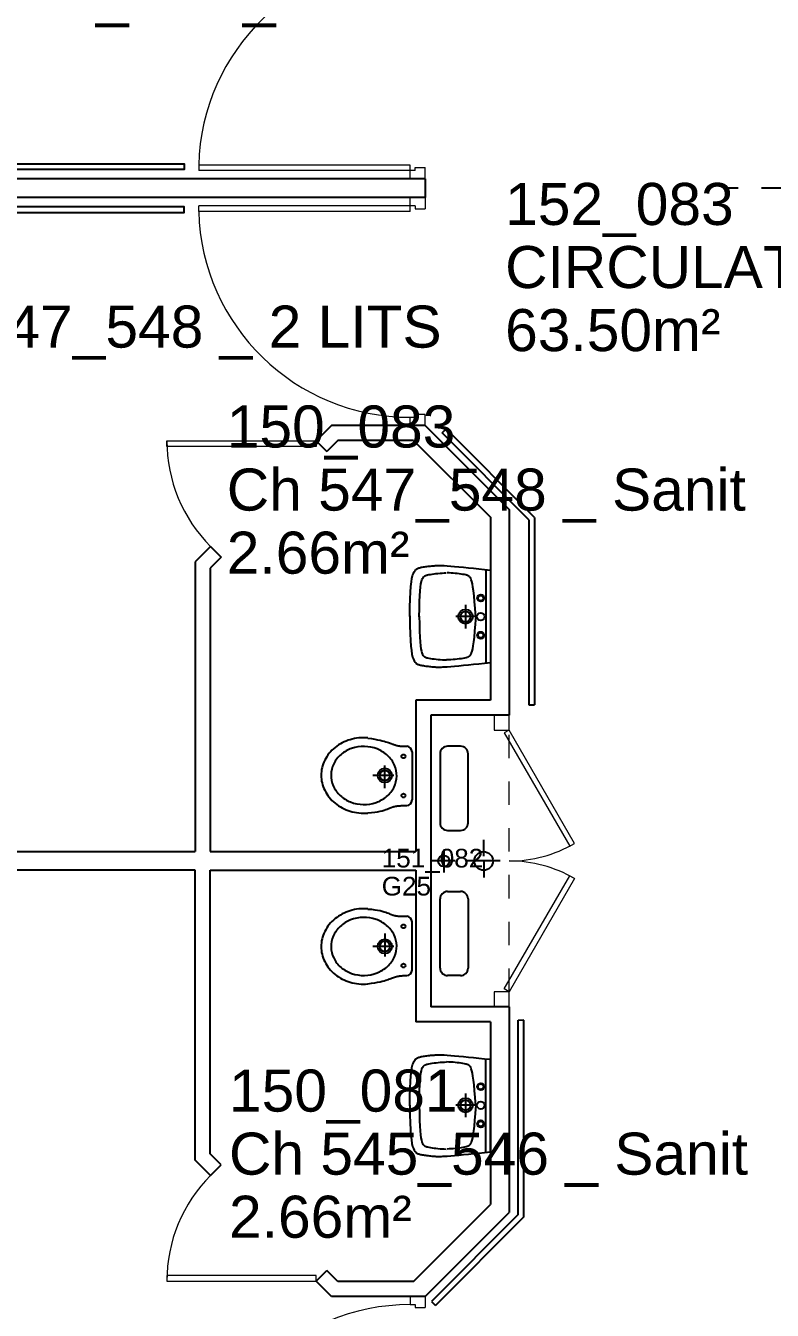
# Model space of a CAD drawing. Header units: metres. Extents: x -5 to 211, y -2 to 116.
# Drawn here: x 148.19 to 152.18, y 79.34 to 86.22 of the extents above; entities that cross this region are included whole.
import ezdxf

# ---------------------------------------------------------------- set-up
doc = ezdxf.new("R2010")
doc.units = ezdxf.units.M
doc.header["$MEASUREMENT"] = 0
doc.linetypes.add('CACHÉ', pattern=[0.25, 0.125, -0.125])
doc.layers.get('0').update_dxf_attribs({"linetype": 'CONTINUOUS'})
for name, color, linetype in [('001 axes', 1, 'CONTINUOUS'), ('006 sanitaire', 5, 'CONTINUOUS'), ('009 main courante', 171, 'CONTINUOUS'), ('A_Etiqu_Gaine', 8, 'CONTINUOUS'), ('A_Etiqu_Gaine_code', 8, 'CONTINUOUS'), ('A_Etiqu_Local', 8, 'CONTINUOUS'), ('A_MURS_CLOI', 7, 'CONTINUOUS')]:
    doc.layers.add(name, color=color, linetype=linetype)
doc.layers.add('A_PORT', color=8, linetype='CONTINUOUS', lineweight=0)
doc.styles.add('Attribut', font='arial.ttf')

# ---------------------------------------------------------------- blocks, each defined once
blk = doc.blocks.new('A_Etiqu_Local')
at = {"style": 'Attribut', "flags": 1}
for tag, p in [('CODE_HOPITAL', (-0.4463, 1.9645)), ('CODE_SITE', (-0.4463, 1.7395)), ('CODE_BATIMENT', (-0.4463, 1.5145)), ('CODE_SECTEUR', (-0.4463, 1.2895)), ('CODE_ETAGE', (-0.4463, 1.0645)), ('NOM_NORMALISE', (-0.4463, -0.843)), ('SECTEUR_ACTIVITE', (-0.4463, -1.068)), ('SOUS_SECTEUR_ACTIVITE', (-0.4463, -1.293)), ('VOLUME', (-0.4463, -1.518)), ('SERVICE', (-0.4463, -1.743)), ('CODE_UG', (-0.4463, -1.968)), ('CODE_UA', (-0.4463, -2.193)), ('CODE_POLE', (-0.4463, -2.418)), ('OCCUPANT_EXTERNE', (-0.4463, -2.643)), ('DISPONIBILITE', (-0.4463, -2.868)), ('ACCES_HANDICAPES', (-0.4463, -3.093)), ('NATURE_SOL', (-0.4463, -3.318)), ('RISQUE_LABORATOIRE', (-0.4463, -3.543)), ('AMIANTE', (-0.4463, -3.768))]:
    blk.add_attdef(tag, p, '', height=0.15, dxfattribs=at)
at = {"layer": 'A_Etiqu_Local', "style": 'Attribut'}
for tag, p in [('CODE_PIECE', (-0.4437, 0.5281)), ('NOM_USAGE', (-0.4437, 0.1906)), ('SURFACE', (-0.4437, -0.1469))]:
    blk.add_attdef(tag, p, '', height=0.225, dxfattribs=at)
blk = doc.blocks.new('A_Etiqu_Gaine')
at = {"style": 'Attribut', "flags": 1}
for tag, p in [('CODE_HOPITAL', (-0.4323, 0.8651)), ('CODE_SITE', (-0.4323, 0.7151)), ('CODE_BATIMENT', (-0.4323, 0.5651)), ('CODE_SECTEUR', (-0.4323, 0.4151)), ('CODE_ETAGE', (-0.4323, 0.2651)), ('NOM_NORMALISE', (-0.4323, -0.3349)), ('SECTEUR_ACTIVITE', (-0.4323, -0.4849)), ('SOUS_SECTEUR_ACTIVITE', (-0.4323, -0.6349)), ('SURFACE', (-0.4323, -0.7849)), ('CODE_UG', (-0.4323, -0.9349)), ('CODE_POLE', (-0.4323, -1.0849)), ('AMIANTE', (-0.4323, -1.2349))]:
    blk.add_attdef(tag, p, '', height=0.1, dxfattribs=at)
at = {"layer": 'A_Etiqu_Gaine', "style": 'Attribut'}
blk.add_attdef('NOM_USAGE', (-0.4323, -0.1849), '', height=0.1, dxfattribs=at)
at = {"layer": 'A_Etiqu_Gaine_code', "style": 'Attribut'}
blk.add_attdef('CODE_PIECE', (-0.4323, -0.0349), '', height=0.1, dxfattribs=at)

msp = doc.modelspace()

# ---------------------------------------------------------------- linework, layer by layer
at = {"layer": '001 axes', "color": 8, "linetype": 'CACHÉ'}
msp.add_line((153.2502, 85.3461), (151.9502, 85.3461), dxfattribs=at)
at = {"layer": '006 sanitaire', "color": 8, "linetype": 'Continuous'}
for p, q in [((150.2848, 83.3116), (150.2882, 83.3131)), ((150.2882, 83.3131), (150.2919, 83.3144)), ((150.2919, 83.3144), (150.2959, 83.3156)), ((150.2959, 83.3156), (150.3003, 83.3167)), ((150.3003, 83.3167), (150.3052, 83.3178)), ((150.3052, 83.3178), (150.3105, 83.3188)), ((150.3105, 83.3188), (150.3162, 83.3198)), ((150.3162, 83.3198), (150.3223, 83.3208)), ((150.3223, 83.3208), (150.3285, 83.3217)), ((150.3285, 83.3217), (150.335, 83.3226)), ((150.335, 83.3226), (150.3416, 83.3234)), ((150.3416, 83.3234), (150.3481, 83.3242)), ((150.3481, 83.3242), (150.3546, 83.3248)), ((150.3546, 83.3248), (150.361, 83.3255)), ((150.361, 83.3255), (150.3672, 83.326)), ((150.3672, 83.326), (150.3731, 83.3265)), ((150.3731, 83.3265), (150.3788, 83.3269)), ((150.3788, 83.3269), (150.3844, 83.3272)), ((150.3844, 83.3272), (150.39, 83.3274)), ((150.39, 83.3274), (150.3957, 83.3275)), ((150.3957, 83.3275), (150.4015, 83.3275)), ((150.4015, 83.3275), (150.4076, 83.3274)), ((150.4076, 83.3274), (150.4139, 83.3273)), ((150.4139, 83.3273), (150.4207, 83.327)), ((150.4207, 83.327), (150.428, 83.3266)), ((150.428, 83.3266), (150.4444, 83.3256)), ((150.4444, 83.3256), (150.463, 83.3241)), ((150.463, 83.3241), (150.4836, 83.3223)), ((150.4836, 83.3223), (150.5063, 83.3202)), ((150.5063, 83.3202), (150.5307, 83.3178)), ((150.5307, 83.3178), (150.5569, 83.3152)), ((150.5569, 83.3152), (150.5845, 83.3124)), ((150.2522, 83.2394), (150.2553, 83.2588)), ((150.2553, 83.2588), (150.2588, 83.2738)), ((150.2588, 83.2738), (150.2626, 83.2854)), ((150.2626, 83.2854), (150.2668, 83.2941)), ((150.2668, 83.2941), (150.2714, 83.3007)), ((150.2714, 83.3007), (150.2737, 83.3034)), ((150.2737, 83.3034), (150.2762, 83.3058)), ((150.2762, 83.3058), (150.2789, 83.308)), ((150.2789, 83.308), (150.2817, 83.3099)), ((150.2817, 83.3099), (150.2848, 83.3116)), ((150.3058, 83.2414), (150.3087, 83.2511)), ((150.3087, 83.2511), (150.3118, 83.2583)), ((150.3118, 83.2583), (150.3152, 83.2637)), ((150.3152, 83.2637), (150.3169, 83.2659)), ((150.3169, 83.2659), (150.3186, 83.2679)), ((150.3186, 83.2679), (150.3205, 83.2695)), ((150.3205, 83.2695), (150.3225, 83.271)), ((150.3225, 83.271), (150.3246, 83.2723)), ((150.3246, 83.2723), (150.3269, 83.2734)), ((150.3269, 83.2734), (150.3293, 83.2744)), ((150.3293, 83.2744), (150.332, 83.2753)), ((150.332, 83.2753), (150.335, 83.2761)), ((150.335, 83.2761), (150.3382, 83.2769)), ((150.3382, 83.2769), (150.3455, 83.2785)), ((150.3455, 83.2785), (150.3539, 83.2801)), ((150.3539, 83.2801), (150.3631, 83.2816)), ((150.3631, 83.2816), (150.3731, 83.283)), ((150.3731, 83.283), (150.3835, 83.2843)), ((150.3835, 83.2843), (150.3944, 83.2854)), ((150.3944, 83.2854), (150.4055, 83.2864)), ((150.4055, 83.2864), (150.4167, 83.2873)), ((150.4167, 83.2873), (150.4277, 83.2879)), ((150.4277, 83.2879), (150.4385, 83.2882)), ((150.4536, 83.2879), (150.4428, 83.2882)), ((150.4646, 83.2873), (150.4536, 83.2879)), ((150.4758, 83.2864), (150.4646, 83.2873)), ((150.4869, 83.2854), (150.4758, 83.2864)), ((150.4978, 83.2843), (150.4869, 83.2854)), ((150.5083, 83.283), (150.4978, 83.2843)), ((150.5182, 83.2816), (150.5083, 83.283)), ((150.5274, 83.2801), (150.5182, 83.2816)), ((150.5358, 83.2785), (150.5274, 83.2801)), ((150.5431, 83.2769), (150.5358, 83.2785)), ((150.5463, 83.2761), (150.5431, 83.2769)), ((150.5493, 83.2753), (150.5463, 83.2761)), ((150.552, 83.2744), (150.5493, 83.2753)), ((150.5544, 83.2734), (150.552, 83.2744)), ((150.5567, 83.2723), (150.5544, 83.2734)), ((150.5588, 83.271), (150.5567, 83.2723)), ((150.5608, 83.2695), (150.5588, 83.271)), ((150.5627, 83.2679), (150.5608, 83.2695)), ((150.5644, 83.2659), (150.5627, 83.2679)), ((150.5661, 83.2637), (150.5644, 83.2659)), ((150.5695, 83.2583), (150.5661, 83.2637)), ((150.5727, 83.2511), (150.5695, 83.2583)), ((150.5758, 83.2414), (150.5727, 83.2511)), ((150.5845, 83.3124), (150.6136, 83.3095)), ((150.6136, 83.3095), (150.6438, 83.3065)), ((150.6438, 83.3065), (150.6753, 83.3034)), ((150.6504, 83.3034), (150.6504, 82.8081)), ((150.6753, 83.3034), (150.6753, 82.8081)), ((150.2456, 83.1487), (150.2473, 83.1852)), ((150.2473, 83.1852), (150.2496, 83.2151)), ((150.2496, 83.2151), (150.2522, 83.2394)), ((150.2969, 83.1658), (150.2987, 83.1914)), ((150.2987, 83.1914), (150.3007, 83.2122)), ((150.3007, 83.2122), (150.3031, 83.2286)), ((150.3031, 83.2286), (150.3058, 83.2414)), ((150.5788, 83.2286), (150.5758, 83.2414)), ((150.5818, 83.2122), (150.5788, 83.2286)), ((150.5847, 83.1914), (150.5818, 83.2122)), ((150.5876, 83.1658), (150.5847, 83.1914)), ((150.2443, 83.1052), (150.2456, 83.1487)), ((150.2948, 83.0975), (150.2956, 83.1347)), ((150.2956, 83.1347), (150.2969, 83.1658)), ((150.5417, 83.117), (150.5417, 82.9905)), ((150.5905, 83.1347), (150.5876, 83.1658)), ((150.5934, 83.0975), (150.5905, 83.1347)), ((150.2435, 83.0538), (150.2443, 83.1052)), ((150.2435, 83.0577), (150.2443, 83.0063)), ((150.2944, 83.0535), (150.2948, 83.0975)), ((150.2944, 83.0569), (150.2948, 83.0129)), ((150.5928, 83.0538), (150.4907, 83.0538)), ((150.5964, 83.0535), (150.5934, 83.0975)), ((150.5964, 83.0569), (150.5934, 83.0129)), ((150.2443, 83.0063), (150.2456, 82.9627)), ((150.2948, 83.0129), (150.2956, 82.9757)), ((150.2956, 82.9757), (150.2969, 82.9446)), ((150.5905, 82.9757), (150.5876, 82.9446)), ((150.5934, 83.0129), (150.5905, 82.9757)), ((150.2456, 82.9627), (150.2473, 82.9263)), ((150.2473, 82.9263), (150.2496, 82.8963)), ((150.2969, 82.9446), (150.2987, 82.919)), ((150.2987, 82.919), (150.3007, 82.8982)), ((150.5847, 82.919), (150.5818, 82.8982)), ((150.5876, 82.9446), (150.5847, 82.919)), ((150.2496, 82.8963), (150.2522, 82.872)), ((150.2522, 82.872), (150.2553, 82.8527)), ((150.2553, 82.8527), (150.2588, 82.8376)), ((150.2588, 82.8376), (150.2626, 82.8261)), ((150.3007, 82.8982), (150.3031, 82.8818)), ((150.3031, 82.8818), (150.3058, 82.869)), ((150.3058, 82.869), (150.3087, 82.8593)), ((150.3087, 82.8593), (150.3118, 82.8521)), ((150.3118, 82.8521), (150.3152, 82.8467)), ((150.3152, 82.8467), (150.3169, 82.8445)), ((150.3169, 82.8445), (150.3186, 82.8425)), ((150.3186, 82.8425), (150.3205, 82.8409)), ((150.3205, 82.8409), (150.3225, 82.8394)), ((150.3225, 82.8394), (150.3246, 82.8381)), ((150.3246, 82.8381), (150.3269, 82.837)), ((150.3269, 82.837), (150.3293, 82.836)), ((150.3293, 82.836), (150.332, 82.8351)), ((150.332, 82.8351), (150.335, 82.8343)), ((150.335, 82.8343), (150.3382, 82.8335)), ((150.3382, 82.8335), (150.3455, 82.8319)), ((150.3455, 82.8319), (150.3539, 82.8303)), ((150.5358, 82.8319), (150.5274, 82.8303)), ((150.5431, 82.8335), (150.5358, 82.8319)), ((150.5463, 82.8343), (150.5431, 82.8335)), ((150.5493, 82.8351), (150.5463, 82.8343)), ((150.552, 82.836), (150.5493, 82.8351)), ((150.5544, 82.837), (150.552, 82.836)), ((150.5567, 82.8381), (150.5544, 82.837)), ((150.5588, 82.8394), (150.5567, 82.8381)), ((150.5608, 82.8409), (150.5588, 82.8394)), ((150.5627, 82.8425), (150.5608, 82.8409)), ((150.5644, 82.8445), (150.5627, 82.8425)), ((150.5661, 82.8467), (150.5644, 82.8445)), ((150.5695, 82.8521), (150.5661, 82.8467)), ((150.5727, 82.8593), (150.5695, 82.8521)), ((150.5758, 82.869), (150.5727, 82.8593)), ((150.5788, 82.8818), (150.5758, 82.869)), ((150.5818, 82.8982), (150.5788, 82.8818)), ((150.2626, 82.8261), (150.2668, 82.8174)), ((150.2668, 82.8174), (150.2714, 82.8108)), ((150.2714, 82.8108), (150.2737, 82.808)), ((150.2737, 82.808), (150.2762, 82.8056)), ((150.2762, 82.8056), (150.2789, 82.8035)), ((150.2789, 82.8035), (150.2817, 82.8016)), ((150.2817, 82.8016), (150.2848, 82.7999)), ((150.2848, 82.7999), (150.2882, 82.7984)), ((150.2882, 82.7984), (150.2919, 82.797)), ((150.2919, 82.797), (150.2959, 82.7958)), ((150.2959, 82.7958), (150.3003, 82.7947)), ((150.3003, 82.7947), (150.3052, 82.7936)), ((150.3052, 82.7936), (150.3105, 82.7926)), ((150.3105, 82.7926), (150.3162, 82.7916)), ((150.3162, 82.7916), (150.3223, 82.7906)), ((150.3223, 82.7906), (150.3285, 82.7897)), ((150.3285, 82.7897), (150.335, 82.7889)), ((150.335, 82.7889), (150.3416, 82.788)), ((150.3416, 82.788), (150.3481, 82.7873)), ((150.3481, 82.7873), (150.3546, 82.7866)), ((150.3539, 82.8303), (150.3632, 82.8288)), ((150.3546, 82.7866), (150.361, 82.786)), ((150.361, 82.786), (150.3672, 82.7854)), ((150.3632, 82.8288), (150.3732, 82.8274)), ((150.3672, 82.7854), (150.3731, 82.785)), ((150.3731, 82.785), (150.3788, 82.7846)), ((150.3732, 82.8274), (150.3838, 82.8261)), ((150.3788, 82.7846), (150.3844, 82.7843)), ((150.3838, 82.8261), (150.3949, 82.8249)), ((150.3844, 82.7843), (150.39, 82.7841)), ((150.39, 82.7841), (150.3957, 82.784)), ((150.3949, 82.8249), (150.4063, 82.8239)), ((150.3957, 82.784), (150.4015, 82.7839)), ((150.4015, 82.7839), (150.4076, 82.784)), ((150.4063, 82.8239), (150.4178, 82.8231)), ((150.4076, 82.784), (150.4139, 82.7842)), ((150.4139, 82.7842), (150.4207, 82.7845)), ((150.4178, 82.8231), (150.4293, 82.8225)), ((150.4207, 82.7845), (150.428, 82.7848)), ((150.428, 82.7848), (150.4444, 82.7859)), ((150.4293, 82.8225), (150.4407, 82.8221)), ((150.452, 82.8225), (150.4406, 82.8221)), ((150.4444, 82.7859), (150.463, 82.7874)), ((150.4635, 82.8231), (150.452, 82.8225)), ((150.463, 82.7874), (150.4836, 82.7892)), ((150.475, 82.8239), (150.4635, 82.8231)), ((150.4864, 82.8249), (150.475, 82.8239)), ((150.4836, 82.7892), (150.5063, 82.7913)), ((150.4975, 82.8261), (150.4864, 82.8249)), ((150.5081, 82.8274), (150.4975, 82.8261)), ((150.5063, 82.7913), (150.5307, 82.7936)), ((150.5181, 82.8288), (150.5081, 82.8274)), ((150.5274, 82.8303), (150.5181, 82.8288)), ((150.5307, 82.7936), (150.5569, 82.7962)), ((150.5569, 82.7962), (150.5845, 82.799)), ((150.5845, 82.799), (150.6136, 82.8019)), ((150.6136, 82.8019), (150.6438, 82.805)), ((150.6438, 82.805), (150.6753, 82.8081)), ((150.0196, 82.4041), (150.039, 82.4011)), ((150.039, 82.4011), (150.0562, 82.3982)), ((150.0562, 82.3982), (150.0713, 82.3954)), ((150.0713, 82.3954), (150.0847, 82.3926)), ((150.0847, 82.3926), (150.0963, 82.3898)), ((150.0963, 82.3898), (150.1064, 82.3872)), ((150.1064, 82.3872), (150.1152, 82.3847)), ((150.1152, 82.3847), (150.1228, 82.3823)), ((150.1228, 82.3823), (150.1294, 82.3801)), ((150.1294, 82.3801), (150.1352, 82.378)), ((150.1352, 82.378), (150.1378, 82.3771)), ((150.1378, 82.3771), (150.1402, 82.3762)), ((150.1402, 82.3762), (150.1426, 82.3753)), ((150.1426, 82.3753), (150.1448, 82.3745)), ((150.1448, 82.3745), (150.1469, 82.3737)), ((150.1469, 82.3737), (150.149, 82.3729)), ((150.149, 82.3729), (150.1511, 82.3721)), ((150.1511, 82.3721), (150.1531, 82.3714)), ((150.1531, 82.3714), (150.1552, 82.3706)), ((150.1552, 82.3706), (150.1572, 82.3699)), ((150.1572, 82.3699), (150.1594, 82.3692)), ((150.1594, 82.3692), (150.1616, 82.3684)), ((150.1616, 82.3684), (150.1638, 82.3677)), ((150.1638, 82.3677), (150.166, 82.367)), ((150.166, 82.367), (150.1683, 82.3663)), ((150.1683, 82.3663), (150.1706, 82.3657)), ((150.1706, 82.3657), (150.1729, 82.365)), ((150.1729, 82.365), (150.1751, 82.3645)), ((150.1751, 82.3645), (150.1774, 82.3639)), ((150.1774, 82.3639), (150.1797, 82.3634)), ((150.1797, 82.3634), (150.1841, 82.3625)), ((150.1841, 82.3625), (150.1884, 82.3618)), ((150.1884, 82.3618), (150.1927, 82.3612)), ((150.1927, 82.3612), (150.197, 82.3608)), ((150.197, 82.3608), (150.2012, 82.3605)), ((150.2012, 82.3605), (150.2055, 82.3603)), ((150.2055, 82.3603), (150.2099, 82.3602)), ((150.2099, 82.3602), (150.2144, 82.3602)), ((150.2144, 82.3602), (150.219, 82.3601)), ((150.219, 82.3601), (150.2237, 82.3601)), ((150.2237, 82.3601), (150.2269, 82.36)), ((150.5157, 82.3599), (150.4457, 82.3599)), ((150.2557, 82.33), (150.2557, 82.0728)), ((150.4057, 82.3199), (150.4057, 81.9499)), ((150.5557, 81.9499), (150.5557, 82.3199)), ((150.1099, 82.1355), (150.1099, 82.2576)), ((150.1588, 82.2039), (150.0465, 82.2039)), ((150.039, 82.0054), (150.0562, 82.0075)), ((150.0562, 82.0075), (150.0713, 82.0099)), ((150.0713, 82.0099), (150.0847, 82.0126)), ((150.0847, 82.0126), (150.0963, 82.0154)), ((150.0963, 82.0154), (150.1064, 82.0183)), ((150.1064, 82.0183), (150.1152, 82.0212)), ((150.1152, 82.0212), (150.1228, 82.0241)), ((150.1228, 82.0241), (150.1294, 82.0268)), ((150.1294, 82.0268), (150.1352, 82.0292)), ((150.1352, 82.0292), (150.1378, 82.0303)), ((150.1378, 82.0303), (150.1402, 82.0313)), ((150.1402, 82.0313), (150.1426, 82.0323)), ((150.1426, 82.0323), (150.1448, 82.0331)), ((150.1448, 82.0331), (150.1469, 82.034)), ((150.1469, 82.034), (150.149, 82.0347)), ((150.149, 82.0347), (150.1511, 82.0354)), ((150.1511, 82.0354), (150.1531, 82.0361)), ((150.1531, 82.0361), (150.1552, 82.0367)), ((150.1552, 82.0367), (150.1572, 82.0373)), ((150.1572, 82.0373), (150.1594, 82.0378)), ((150.1594, 82.0378), (150.1616, 82.0383)), ((150.1616, 82.0383), (150.1638, 82.0387)), ((150.1638, 82.0387), (150.166, 82.0392)), ((150.166, 82.0392), (150.1683, 82.0396)), ((150.1683, 82.0396), (150.1706, 82.0399)), ((150.1706, 82.0399), (150.1729, 82.0403)), ((150.1729, 82.0403), (150.1751, 82.0406)), ((150.1751, 82.0406), (150.1774, 82.0409)), ((150.1774, 82.0409), (150.1797, 82.0411)), ((150.1797, 82.0411), (150.1841, 82.0416)), ((150.1841, 82.0416), (150.1884, 82.0419)), ((150.1884, 82.0419), (150.1927, 82.0422)), ((150.1927, 82.0422), (150.197, 82.0424)), ((150.197, 82.0424), (150.2012, 82.0425)), ((150.2012, 82.0425), (150.2055, 82.0426)), ((150.2055, 82.0426), (150.2099, 82.0427)), ((150.2099, 82.0427), (150.2144, 82.0427)), ((150.2144, 82.0427), (150.219, 82.0427)), ((150.219, 82.0427), (150.2237, 82.0427)), ((150.2237, 82.0427), (150.2269, 82.0429)), ((150.0196, 82.0037), (150.039, 82.0054)), ((150.4457, 81.9099), (150.5157, 81.9099)), ((150.4253, 81.808), (150.4253, 81.685)), ((150.639, 81.7716), (150.639, 81.8594)), ((150.4868, 81.7465), (150.3638, 81.7465)), ((150.7269, 81.7465), (150.5512, 81.7465)), ((150.639, 81.7465), (150.639, 81.6587)), ((150.4057, 81.1731), (150.4057, 81.5431)), ((150.4457, 81.5831), (150.5157, 81.5831)), ((150.5557, 81.5431), (150.5557, 81.1731)), ((150.0196, 81.4894), (150.039, 81.4877)), ((150.039, 81.4877), (150.0562, 81.4856)), ((150.0562, 81.4856), (150.0713, 81.4831)), ((150.0713, 81.4831), (150.0847, 81.4805)), ((150.0847, 81.4805), (150.0963, 81.4776)), ((150.0963, 81.4776), (150.1064, 81.4747)), ((150.1064, 81.4747), (150.1152, 81.4718)), ((150.1152, 81.4718), (150.1228, 81.469)), ((150.1228, 81.469), (150.1294, 81.4663)), ((150.1294, 81.4663), (150.1352, 81.4639)), ((150.1352, 81.4639), (150.1378, 81.4628)), ((150.1378, 81.4628), (150.1402, 81.4618)), ((150.1402, 81.4618), (150.1426, 81.4608)), ((150.1426, 81.4608), (150.1448, 81.4599)), ((150.1448, 81.4599), (150.1469, 81.4591)), ((150.1469, 81.4591), (150.149, 81.4583)), ((150.149, 81.4583), (150.1511, 81.4576)), ((150.1511, 81.4576), (150.1531, 81.457)), ((150.1531, 81.457), (150.1552, 81.4564)), ((150.1552, 81.4564), (150.1572, 81.4558)), ((150.1572, 81.4558), (150.1594, 81.4553)), ((150.1594, 81.4553), (150.1616, 81.4548)), ((150.1616, 81.4548), (150.1638, 81.4543)), ((150.1638, 81.4543), (150.166, 81.4539)), ((150.166, 81.4539), (150.1683, 81.4535)), ((150.1683, 81.4535), (150.1706, 81.4531)), ((150.1706, 81.4531), (150.1729, 81.4528)), ((150.1729, 81.4528), (150.1751, 81.4525)), ((150.1751, 81.4525), (150.1774, 81.4522)), ((150.1774, 81.4522), (150.1797, 81.4519)), ((150.1797, 81.4519), (150.1841, 81.4515)), ((150.1841, 81.4515), (150.1884, 81.4511)), ((150.1884, 81.4511), (150.1927, 81.4509)), ((150.1927, 81.4509), (150.197, 81.4507)), ((150.197, 81.4507), (150.2012, 81.4505)), ((150.2012, 81.4505), (150.2055, 81.4504)), ((150.2055, 81.4504), (150.2099, 81.4504)), ((150.2099, 81.4504), (150.2144, 81.4503)), ((150.2144, 81.4503), (150.219, 81.4503)), ((150.219, 81.4503), (150.2237, 81.4503)), ((150.2237, 81.4503), (150.2269, 81.4502)), ((150.2557, 81.163), (150.2557, 81.4202)), ((150.1099, 81.3575), (150.1099, 81.2355)), ((150.1588, 81.2892), (150.0465, 81.2892)), ((150.1294, 81.113), (150.1352, 81.115)), ((150.1352, 81.115), (150.1378, 81.116)), ((150.1378, 81.116), (150.1402, 81.1169)), ((150.1402, 81.1169), (150.1426, 81.1178)), ((150.1426, 81.1178), (150.1448, 81.1186)), ((150.1448, 81.1186), (150.1469, 81.1194)), ((150.1469, 81.1194), (150.149, 81.1202)), ((150.149, 81.1202), (150.1511, 81.1209)), ((150.1511, 81.1209), (150.1531, 81.1217)), ((150.1531, 81.1217), (150.1552, 81.1224)), ((150.1552, 81.1224), (150.1572, 81.1232)), ((150.1572, 81.1232), (150.1594, 81.1239)), ((150.1594, 81.1239), (150.1616, 81.1246)), ((150.1616, 81.1246), (150.1638, 81.1253)), ((150.1638, 81.1253), (150.166, 81.126)), ((150.166, 81.126), (150.1683, 81.1267)), ((150.1683, 81.1267), (150.1706, 81.1274)), ((150.1706, 81.1274), (150.1729, 81.128)), ((150.1729, 81.128), (150.1751, 81.1286)), ((150.1751, 81.1286), (150.1774, 81.1292)), ((150.1774, 81.1292), (150.1797, 81.1297)), ((150.1797, 81.1297), (150.1841, 81.1306)), ((150.1841, 81.1306), (150.1884, 81.1313)), ((150.1884, 81.1313), (150.1927, 81.1318)), ((150.1927, 81.1318), (150.197, 81.1322)), ((150.197, 81.1322), (150.2012, 81.1325)), ((150.2012, 81.1325), (150.2055, 81.1327)), ((150.2055, 81.1327), (150.2099, 81.1328)), ((150.2099, 81.1328), (150.2144, 81.1329)), ((150.2144, 81.1329), (150.219, 81.1329)), ((150.219, 81.1329), (150.2237, 81.1329)), ((150.2237, 81.1329), (150.2269, 81.133)), ((150.5157, 81.1331), (150.4457, 81.1331)), ((150.0196, 81.089), (150.039, 81.0919)), ((150.039, 81.0919), (150.0562, 81.0948)), ((150.0562, 81.0948), (150.0713, 81.0977)), ((150.0713, 81.0977), (150.0847, 81.1005)), ((150.0847, 81.1005), (150.0963, 81.1032)), ((150.0963, 81.1032), (150.1064, 81.1059)), ((150.1064, 81.1059), (150.1152, 81.1084)), ((150.1152, 81.1084), (150.1228, 81.1108)), ((150.1228, 81.1108), (150.1294, 81.113)), ((150.3105, 80.7005), (150.3162, 80.7015)), ((150.3162, 80.7015), (150.3223, 80.7024)), ((150.3223, 80.7024), (150.3285, 80.7033)), ((150.3285, 80.7033), (150.335, 80.7042)), ((150.335, 80.7042), (150.3416, 80.705)), ((150.3416, 80.705), (150.3481, 80.7058)), ((150.3481, 80.7058), (150.3546, 80.7064)), ((150.3546, 80.7064), (150.361, 80.7071)), ((150.361, 80.7071), (150.3672, 80.7076)), ((150.3672, 80.7076), (150.3731, 80.7081)), ((150.3731, 80.7081), (150.3788, 80.7085)), ((150.3788, 80.7085), (150.3844, 80.7088)), ((150.3844, 80.7088), (150.39, 80.709)), ((150.39, 80.709), (150.3957, 80.7091)), ((150.3957, 80.7091), (150.4015, 80.7091)), ((150.4015, 80.7091), (150.4076, 80.709)), ((150.4076, 80.709), (150.4139, 80.7089)), ((150.4139, 80.7089), (150.4207, 80.7086)), ((150.4207, 80.7086), (150.428, 80.7082)), ((150.428, 80.7082), (150.4444, 80.7072)), ((150.4444, 80.7072), (150.463, 80.7057)), ((150.463, 80.7057), (150.4836, 80.7039)), ((150.4836, 80.7039), (150.5063, 80.7018)), ((150.5063, 80.7018), (150.5307, 80.6994)), ((150.2522, 80.6211), (150.2553, 80.6404)), ((150.2553, 80.6404), (150.2588, 80.6554)), ((150.2588, 80.6554), (150.2626, 80.667)), ((150.2626, 80.667), (150.2668, 80.6757)), ((150.2668, 80.6757), (150.2714, 80.6823)), ((150.2714, 80.6823), (150.2737, 80.685)), ((150.2737, 80.685), (150.2762, 80.6875)), ((150.2762, 80.6875), (150.2789, 80.6896)), ((150.2789, 80.6896), (150.2817, 80.6915)), ((150.2817, 80.6915), (150.2848, 80.6932)), ((150.2848, 80.6932), (150.2882, 80.6947)), ((150.2882, 80.6947), (150.2919, 80.696)), ((150.2919, 80.696), (150.2959, 80.6972)), ((150.2959, 80.6972), (150.3003, 80.6984)), ((150.3003, 80.6984), (150.3052, 80.6994)), ((150.3052, 80.6994), (150.3105, 80.7005)), ((150.3058, 80.624), (150.3087, 80.6337)), ((150.3087, 80.6337), (150.3118, 80.641)), ((150.3118, 80.641), (150.3152, 80.6464)), ((150.3152, 80.6464), (150.3169, 80.6486)), ((150.3169, 80.6486), (150.3186, 80.6505)), ((150.3186, 80.6505), (150.3205, 80.6522)), ((150.3205, 80.6522), (150.3225, 80.6537)), ((150.3225, 80.6537), (150.3246, 80.6549)), ((150.3246, 80.6549), (150.3269, 80.6561)), ((150.3269, 80.6561), (150.3293, 80.6571)), ((150.3293, 80.6571), (150.332, 80.658)), ((150.332, 80.658), (150.335, 80.6588)), ((150.335, 80.6588), (150.3382, 80.6596)), ((150.3382, 80.6596), (150.3455, 80.6612)), ((150.3455, 80.6612), (150.3539, 80.6627)), ((150.3539, 80.6627), (150.3632, 80.6642)), ((150.3632, 80.6642), (150.3732, 80.6657)), ((150.3732, 80.6657), (150.3838, 80.667)), ((150.3838, 80.667), (150.3949, 80.6681)), ((150.3949, 80.6681), (150.4063, 80.6691)), ((150.4063, 80.6691), (150.4178, 80.67)), ((150.4178, 80.67), (150.4293, 80.6706)), ((150.4293, 80.6706), (150.4407, 80.6709)), ((150.452, 80.6706), (150.4406, 80.6709)), ((150.4635, 80.67), (150.452, 80.6706)), ((150.475, 80.6691), (150.4635, 80.67)), ((150.4864, 80.6681), (150.475, 80.6691)), ((150.4975, 80.667), (150.4864, 80.6681)), ((150.5081, 80.6657), (150.4975, 80.667)), ((150.5181, 80.6642), (150.5081, 80.6657)), ((150.5274, 80.6627), (150.5181, 80.6642)), ((150.5358, 80.6612), (150.5274, 80.6627)), ((150.5307, 80.6994), (150.5569, 80.6968)), ((150.5431, 80.6596), (150.5358, 80.6612)), ((150.5463, 80.6588), (150.5431, 80.6596)), ((150.5493, 80.658), (150.5463, 80.6588)), ((150.552, 80.6571), (150.5493, 80.658)), ((150.5544, 80.6561), (150.552, 80.6571)), ((150.5567, 80.6549), (150.5544, 80.6561)), ((150.5588, 80.6537), (150.5567, 80.6549)), ((150.5569, 80.6968), (150.5845, 80.694)), ((150.5608, 80.6522), (150.5588, 80.6537)), ((150.5627, 80.6505), (150.5608, 80.6522)), ((150.5644, 80.6486), (150.5627, 80.6505)), ((150.5661, 80.6464), (150.5644, 80.6486)), ((150.5695, 80.641), (150.5661, 80.6464)), ((150.5727, 80.6337), (150.5695, 80.641)), ((150.5758, 80.624), (150.5727, 80.6337)), ((150.5845, 80.694), (150.6136, 80.6911)), ((150.6136, 80.6911), (150.6438, 80.6881)), ((150.6438, 80.6881), (150.6753, 80.685)), ((150.6504, 80.1897), (150.6504, 80.685)), ((150.6753, 80.1897), (150.6753, 80.685)), ((150.2456, 80.5303), (150.2473, 80.5668)), ((150.2473, 80.5668), (150.2496, 80.5968)), ((150.2496, 80.5968), (150.2522, 80.6211)), ((150.2969, 80.5485), (150.2987, 80.5741)), ((150.2987, 80.5741), (150.3007, 80.5948)), ((150.3007, 80.5948), (150.3031, 80.6113)), ((150.3031, 80.6113), (150.3058, 80.624)), ((150.5788, 80.6113), (150.5758, 80.624)), ((150.5818, 80.5948), (150.5788, 80.6113)), ((150.5847, 80.5741), (150.5818, 80.5948)), ((150.5876, 80.5485), (150.5847, 80.5741)), ((150.2443, 80.4868), (150.2456, 80.5303)), ((150.2948, 80.4801), (150.2956, 80.5174)), ((150.2956, 80.5174), (150.2969, 80.5485)), ((150.5417, 80.5025), (150.5417, 80.3761)), ((150.5905, 80.5174), (150.5876, 80.5485)), ((150.5934, 80.4801), (150.5905, 80.5174)), ((150.2435, 80.4354), (150.2443, 80.4868)), ((150.2435, 80.4393), (150.2443, 80.3879)), ((150.2944, 80.4362), (150.2948, 80.4801)), ((150.2944, 80.4395), (150.2948, 80.3956)), ((150.5928, 80.4393), (150.4907, 80.4393)), ((150.5964, 80.4362), (150.5934, 80.4801)), ((150.5964, 80.4395), (150.5934, 80.3956)), ((150.2443, 80.3879), (150.2456, 80.3443)), ((150.2948, 80.3956), (150.2956, 80.3583)), ((150.2956, 80.3583), (150.2969, 80.3272)), ((150.5905, 80.3583), (150.5876, 80.3272)), ((150.5934, 80.3956), (150.5905, 80.3583)), ((150.2456, 80.3443), (150.2473, 80.3079)), ((150.2473, 80.3079), (150.2496, 80.2779)), ((150.2969, 80.3272), (150.2987, 80.3016)), ((150.2987, 80.3016), (150.3007, 80.2809)), ((150.5847, 80.3016), (150.5818, 80.2809)), ((150.5876, 80.3272), (150.5847, 80.3016)), ((150.2496, 80.2779), (150.2522, 80.2536)), ((150.2522, 80.2536), (150.2553, 80.2343)), ((150.2553, 80.2343), (150.2588, 80.2192)), ((150.3007, 80.2809), (150.3031, 80.2645)), ((150.3031, 80.2645), (150.3058, 80.2517)), ((150.3058, 80.2517), (150.3087, 80.242)), ((150.3087, 80.242), (150.3118, 80.2347)), ((150.3118, 80.2347), (150.3152, 80.2293)), ((150.3152, 80.2293), (150.3169, 80.2271)), ((150.3169, 80.2271), (150.3186, 80.2252)), ((150.3186, 80.2252), (150.3205, 80.2235)), ((150.3205, 80.2235), (150.3225, 80.2221)), ((150.3225, 80.2221), (150.3246, 80.2208)), ((150.3246, 80.2208), (150.3269, 80.2197)), ((150.3269, 80.2197), (150.3293, 80.2187)), ((150.5544, 80.2197), (150.552, 80.2187)), ((150.5567, 80.2208), (150.5544, 80.2197)), ((150.5588, 80.2221), (150.5567, 80.2208)), ((150.5608, 80.2235), (150.5588, 80.2221)), ((150.5627, 80.2252), (150.5608, 80.2235)), ((150.5644, 80.2271), (150.5627, 80.2252)), ((150.5661, 80.2293), (150.5644, 80.2271)), ((150.5695, 80.2347), (150.5661, 80.2293)), ((150.5727, 80.242), (150.5695, 80.2347)), ((150.5758, 80.2517), (150.5727, 80.242)), ((150.5788, 80.2645), (150.5758, 80.2517)), ((150.5818, 80.2809), (150.5788, 80.2645)), ((150.2588, 80.2192), (150.2626, 80.2077)), ((150.2626, 80.2077), (150.2668, 80.199)), ((150.2668, 80.199), (150.2714, 80.1924)), ((150.2714, 80.1924), (150.2737, 80.1896)), ((150.2737, 80.1896), (150.2762, 80.1872)), ((150.2762, 80.1872), (150.2789, 80.1851)), ((150.2789, 80.1851), (150.2817, 80.1832)), ((150.2817, 80.1832), (150.2848, 80.1815)), ((150.2848, 80.1815), (150.2882, 80.18)), ((150.2882, 80.18), (150.2919, 80.1787)), ((150.2919, 80.1787), (150.2959, 80.1774)), ((150.2959, 80.1774), (150.3003, 80.1763)), ((150.3003, 80.1763), (150.3052, 80.1752)), ((150.3052, 80.1752), (150.3105, 80.1742)), ((150.3105, 80.1742), (150.3162, 80.1732)), ((150.3162, 80.1732), (150.3223, 80.1723)), ((150.3223, 80.1723), (150.3285, 80.1713)), ((150.3285, 80.1713), (150.335, 80.1705)), ((150.3293, 80.2187), (150.332, 80.2178)), ((150.332, 80.2178), (150.335, 80.2169)), ((150.335, 80.2169), (150.3382, 80.2161)), ((150.335, 80.1705), (150.3416, 80.1697)), ((150.3382, 80.2161), (150.3455, 80.2145)), ((150.3416, 80.1697), (150.3481, 80.1689)), ((150.3455, 80.2145), (150.3539, 80.213)), ((150.3481, 80.1689), (150.3546, 80.1682)), ((150.3539, 80.213), (150.3631, 80.2115)), ((150.3546, 80.1682), (150.361, 80.1676)), ((150.361, 80.1676), (150.3672, 80.167)), ((150.3631, 80.2115), (150.3731, 80.2101)), ((150.3672, 80.167), (150.3731, 80.1666)), ((150.3731, 80.2101), (150.3835, 80.2088)), ((150.3731, 80.1666), (150.3788, 80.1662)), ((150.3788, 80.1662), (150.3844, 80.1659)), ((150.3835, 80.2088), (150.3944, 80.2076)), ((150.3844, 80.1659), (150.39, 80.1657)), ((150.39, 80.1657), (150.3957, 80.1656)), ((150.3944, 80.2076), (150.4055, 80.2066)), ((150.3957, 80.1656), (150.4015, 80.1655)), ((150.4015, 80.1655), (150.4076, 80.1656)), ((150.4055, 80.2066), (150.4167, 80.2058)), ((150.4076, 80.1656), (150.4139, 80.1658)), ((150.4139, 80.1658), (150.4207, 80.1661)), ((150.4167, 80.2058), (150.4277, 80.2052)), ((150.4207, 80.1661), (150.428, 80.1664)), ((150.4277, 80.2052), (150.4385, 80.2048)), ((150.428, 80.1664), (150.4444, 80.1675)), ((150.4536, 80.2052), (150.4428, 80.2048)), ((150.4444, 80.1675), (150.463, 80.169)), ((150.4646, 80.2058), (150.4536, 80.2052)), ((150.463, 80.169), (150.4836, 80.1708)), ((150.4758, 80.2066), (150.4646, 80.2058)), ((150.4869, 80.2076), (150.4758, 80.2066)), ((150.4836, 80.1708), (150.5063, 80.1729)), ((150.4978, 80.2088), (150.4869, 80.2076)), ((150.5083, 80.2101), (150.4978, 80.2088)), ((150.5063, 80.1729), (150.5307, 80.1752)), ((150.5182, 80.2115), (150.5083, 80.2101)), ((150.5274, 80.213), (150.5182, 80.2115)), ((150.5358, 80.2145), (150.5274, 80.213)), ((150.5307, 80.1752), (150.5569, 80.1778)), ((150.5431, 80.2161), (150.5358, 80.2145)), ((150.5463, 80.2169), (150.5431, 80.2161)), ((150.5493, 80.2178), (150.5463, 80.2169)), ((150.552, 80.2187), (150.5493, 80.2178)), ((150.5569, 80.1778), (150.5845, 80.1806)), ((150.5845, 80.1806), (150.6136, 80.1835)), ((150.6136, 80.1835), (150.6438, 80.1866)), ((150.6438, 80.1866), (150.6753, 80.1897))]:
    msp.add_line(p, q, dxfattribs=at)
for centre, radius in [((150.6232, 83.1533), 0.0189), ((150.6232, 83.1533), 0.0144), ((150.5417, 83.0538), 0.0387), ((150.5417, 83.0538), 0.0274), ((150.6232, 83.0538), 0.0204), ((150.6232, 82.9543), 0.0189), ((150.6232, 82.9543), 0.0144), ((150.2096, 82.3064), 0.0105), ((150.1099, 82.2039), 0.0383), ((150.1099, 82.2039), 0.0276), ((150.2096, 82.0965), 0.0105), ((150.4253, 81.7465), 0.03), ((150.639, 81.7465), 0.05), ((150.2096, 81.3966), 0.0105), ((150.1099, 81.2892), 0.0383), ((150.1099, 81.2892), 0.0276), ((150.2096, 81.1866), 0.0105), ((150.6232, 80.5388), 0.0189), ((150.6232, 80.5388), 0.0144), ((150.5417, 80.4393), 0.0387), ((150.5417, 80.4393), 0.0274), ((150.6232, 80.4393), 0.0204), ((150.6232, 80.3398), 0.0189), ((150.6232, 80.3398), 0.0144)]:
    msp.add_circle(centre, radius, dxfattribs=at)
for centre, radius, start, end in [((149.973, 82.1923), 0.2069, 128.66279, 153.37745), ((149.9887, 82.1727), 0.232, 106.22047, 128.6625), ((149.9964, 82.1462), 0.2596, 85.01907, 106.22016), ((149.9967, 82.1606), 0.1986, 68.71824, 108.91928), ((150.2257, 82.33), 0.03, 359.99998, 87.81649), ((150.4457, 82.3199), 0.04, 90.00067, 180.00076), ((150.5157, 82.3199), 0.04, 359.99996, 90.00004), ((149.9478, 82.2049), 0.1787, 153.37703, 180.00001), ((149.9778, 82.1956), 0.1581, 130.26793, 153.69014), ((149.9894, 82.1819), 0.1761, 108.90989, 130.26754), ((150.0049, 82.1816), 0.1761, 47.36056, 68.7182), ((150.0171, 82.1948), 0.1581, 23.93805, 47.36027), ((149.9595, 82.2047), 0.1377, 153.69118, 203.91568), ((150.0358, 82.2031), 0.1377, 333.69002, 23.93902), ((149.9487, 82.2049), 0.1796, 180.00042, 206.51893), ((149.9781, 82.2129), 0.1581, 203.93805, 227.36027), ((149.9757, 82.2184), 0.2098, 206.51896, 231.02157), ((149.9904, 82.2262), 0.1761, 227.36056, 248.7182), ((150.0058, 82.2259), 0.1761, 288.91066, 310.2683), ((150.0175, 82.2121), 0.1581, 310.26863, 333.69085), ((149.9915, 82.2379), 0.2348, 231.02128, 253.30031), ((149.9987, 82.2619), 0.26, 253.30068, 274.46337), ((149.9985, 82.2472), 0.1986, 248.71824, 288.88532), ((150.2257, 82.0728), 0.03, 272.18353, 359.99998), ((150.4457, 81.9499), 0.04, 179.99996, 270.00004), ((150.5157, 81.9499), 0.04, 270.00006, 359.99994), ((150.4457, 81.5431), 0.04, 89.99996, 180.00004), ((150.5157, 81.5431), 0.04, 359.99924, 89.99933), ((149.9915, 81.2552), 0.2348, 106.69969, 128.97872), ((149.9987, 81.2311), 0.26, 85.53663, 106.69932), ((149.9757, 81.2746), 0.2098, 128.97843, 153.48104), ((149.9781, 81.2801), 0.1581, 132.63973, 156.06195), ((149.9904, 81.2669), 0.1761, 111.2818, 132.63944), ((149.9985, 81.2459), 0.1986, 71.09023, 111.2684), ((150.0058, 81.2672), 0.1761, 49.7317, 71.08934), ((150.0175, 81.2809), 0.1581, 26.30915, 49.73137), ((150.2257, 81.4202), 0.03, 359.99998, 87.81648), ((149.9487, 81.2881), 0.1796, 153.48107, 179.99958), ((149.9595, 81.2884), 0.1377, 156.0615, 206.3221), ((150.0358, 81.29), 0.1377, 336.06169, 26.28815), ((149.9478, 81.2881), 0.1787, 179.99999, 206.62297), ((149.973, 81.3008), 0.2069, 206.62255, 231.33721), ((149.9778, 81.2974), 0.1581, 206.31041, 229.73262), ((150.0171, 81.2982), 0.1581, 312.63973, 336.06195), ((149.9887, 81.3204), 0.232, 231.3375, 253.77953), ((149.9894, 81.3112), 0.1761, 229.7317, 251.08934), ((149.9967, 81.3325), 0.1986, 251.08941, 291.29174), ((150.0049, 81.3115), 0.1761, 291.2818, 312.63944), ((150.2257, 81.163), 0.03, 272.18353, 359.99998), ((150.4457, 81.1731), 0.04, 179.99924, 269.99933), ((150.5157, 81.1731), 0.04, 270.00006, 359.99994), ((149.9964, 81.3469), 0.2596, 253.77984, 274.98093)]:
    msp.add_arc(centre, radius, start, end, dxfattribs=at)
at = {"layer": '009 main courante', "color": 8, "linetype": 'Continuous'}
for p, q in [((150.4161, 84.0373), (150.4373, 84.0585)), ((150.8807, 83.5726), (150.4161, 84.0373)), ((150.9107, 83.5851), (150.4373, 84.0585)), ((150.8807, 83.5726), (150.8807, 82.5816)), ((150.9107, 83.5851), (150.9107, 82.5816)), ((150.8807, 82.5817), (150.9107, 82.5816)), ((150.8237, 80.8954), (150.8537, 80.8955)), ((150.8237, 79.8544), (150.8237, 80.8954)), ((150.8537, 79.842), (150.8537, 80.8954)), ((150.8237, 79.8544), (150.3591, 79.3898)), ((150.8537, 79.842), (150.3803, 79.3686)), ((150.3591, 79.3898), (150.3803, 79.3686))]:
    msp.add_line(p, q, dxfattribs=at)
for points in [[(146.0902, 85.4763), (149.0353, 85.4763), (149.0353, 85.4463), (146.0902, 85.4463)], [(146.0902, 85.216), (149.0353, 85.216), (149.0353, 85.246), (146.0902, 85.246)]]:
    msp.add_lwpolyline(points, dxfattribs=at)
at = {"layer": 'A_MURS_CLOI', "color": 8, "linetype": 'Continuous'}
for p, q in [((150.3253, 85.3963), (146.0002, 85.3963)), ((150.3253, 85.3965), (150.3253, 85.2963)), ((150.3253, 85.2963), (146.0002, 85.2963)), ((149.8253, 84.0767), (149.7431, 83.9946)), ((150.3253, 84.0767), (149.8253, 84.0767)), ((150.3253, 84.0767), (150.7753, 83.6267)), ((149.7431, 83.9946), (149.7997, 83.938)), ((149.8584, 83.9967), (149.7997, 83.938)), ((150.2638, 83.9967), (149.8584, 83.9967)), ((150.2638, 83.9967), (150.6753, 83.5853)), ((150.7753, 83.6267), (150.7753, 82.5264)), ((150.6753, 83.5853), (150.6753, 82.6064)), ((149.1774, 83.4289), (149.0953, 83.3467)), ((149.1774, 83.4289), (149.234, 83.3723)), ((149.0953, 83.3467), (149.0953, 81.7964)), ((149.234, 83.3723), (149.1753, 83.3136)), ((149.1753, 83.3136), (149.1753, 81.7964)), ((150.6753, 82.6064), (150.2757, 82.6064)), ((150.2757, 82.6064), (150.2757, 81.7964)), ((150.7753, 82.5264), (150.3557, 82.5264)), ((150.3557, 82.5264), (150.3557, 80.9664)), ((144.0252, 81.7965), (149.0953, 81.7965)), ((149.1753, 81.7964), (150.2757, 81.7964)), ((149.0953, 81.6965), (144.0252, 81.6965)), ((149.0953, 80.1462), (149.0953, 81.6965)), ((149.1753, 80.1794), (149.1753, 81.6965)), ((149.1753, 81.6964), (150.2757, 81.6964)), ((150.2757, 81.6964), (150.2757, 80.8864)), ((150.7753, 80.9664), (150.3557, 80.9664)), ((150.7753, 80.9664), (150.7753, 79.8662)), ((150.6753, 80.8864), (150.2757, 80.8864)), ((150.6753, 80.8864), (150.6753, 79.9076)), ((149.234, 80.1207), (149.1753, 80.1794)), ((149.1774, 80.0641), (149.0953, 80.1462)), ((149.1774, 80.0641), (149.234, 80.1207)), ((150.2638, 79.4962), (150.6753, 79.9076)), ((150.3253, 79.4162), (150.7753, 79.8662)), ((149.7431, 79.4984), (149.7997, 79.555)), ((149.8584, 79.4962), (149.7997, 79.555)), ((149.8253, 79.4162), (149.7431, 79.4984)), ((150.2638, 79.4962), (149.8584, 79.4962)), ((150.3253, 79.4162), (149.8253, 79.4162))]:
    msp.add_line(p, q, dxfattribs=at)
at = {"layer": 'A_PORT', "color": 8, "linetype": 'Continuous'}
for p, q in [((150.2453, 85.4704), (149.1137, 85.4704)), ((149.1137, 85.4704), (149.1137, 85.4404)), ((150.2453, 85.3965), (150.2453, 85.4704)), ((150.273, 85.4564), (150.3253, 85.4564)), ((150.273, 85.4404), (150.273, 85.4564)), ((150.3253, 85.3965), (150.3253, 85.4564)), ((150.273, 85.4404), (149.1137, 85.4404)), ((150.3253, 85.3965), (150.2453, 85.3965)), ((150.273, 85.2526), (149.1137, 85.2526)), ((149.1137, 85.2226), (149.1137, 85.2526)), ((150.3253, 85.2965), (150.2453, 85.2965)), ((150.2453, 85.2226), (150.2453, 85.2965)), ((150.273, 85.2526), (150.273, 85.2366)), ((150.3253, 85.2965), (150.3253, 85.2366)), ((150.2453, 85.2226), (149.1137, 85.2226)), ((150.273, 85.2366), (150.3253, 85.2366)), ((150.2453, 84.1206), (150.273, 84.1206)), ((150.2453, 84.0767), (150.2453, 84.1206)), ((150.3253, 84.0767), (150.2453, 84.0767)), ((150.273, 84.1366), (150.3253, 84.1366)), ((150.273, 84.1206), (150.273, 84.1366)), ((150.3253, 84.0767), (150.3253, 84.1366)), ((148.9431, 83.9646), (148.9431, 83.9946)), ((148.9431, 83.9946), (149.7431, 83.9946)), ((149.7431, 83.9646), (148.9431, 83.9646)), ((149.7431, 83.9946), (149.7431, 83.9646)), ((150.7753, 82.5264), (150.6953, 82.5264)), ((150.6953, 82.5264), (150.6953, 82.4464)), ((150.7753, 82.4464), (150.7753, 82.5264)), ((150.6953, 82.4464), (150.7753, 82.4464)), ((150.7753, 82.4464), (150.7493, 82.4314)), ((150.7493, 82.4314), (151.0993, 81.8252)), ((151.1253, 81.8402), (150.7753, 82.4464)), ((151.0993, 81.8252), (151.1253, 81.8402)), ((150.7493, 81.0614), (151.0993, 81.6676)), ((151.0993, 81.6676), (151.1253, 81.6527)), ((151.1253, 81.6527), (150.7753, 81.0464)), ((150.7753, 81.0464), (150.6953, 81.0464)), ((150.6953, 81.0464), (150.6953, 80.9664)), ((150.7753, 81.0464), (150.7493, 81.0614)), ((150.7753, 80.9664), (150.7753, 81.0464)), ((150.6953, 80.9664), (150.7753, 80.9664)), ((149.7431, 79.5284), (148.9431, 79.5284)), ((148.9431, 79.5284), (148.9431, 79.4984)), ((148.9431, 79.4984), (149.7431, 79.4984)), ((149.7431, 79.4984), (149.7431, 79.5284)), ((150.3253, 79.4162), (150.2453, 79.4162)), ((150.2453, 79.4162), (150.2453, 79.3724)), ((150.3253, 79.4162), (150.3253, 79.3564)), ((150.2453, 79.3724), (150.273, 79.3724)), ((150.273, 79.3724), (150.273, 79.3564)), ((150.273, 79.3564), (150.3253, 79.3564))]:
    msp.add_line(p, q, dxfattribs=at)
at = {"layer": 'A_PORT', "color": 8, "linetype": 'CACHÉ'}
msp.add_line((150.7753, 81.0464), (150.7753, 82.4464), dxfattribs=at)
at = {"layer": 'A_PORT', "color": 8, "linetype": 'Continuous'}
for centre, radius, start, end in [((150.2453, 85.4404), 1.132, 90, 178.48138), ((150.2453, 85.2526), 1.132, 181.51862, 270), ((149.7431, 83.9946), 0.8, 179.99999, 225.00001), ((150.7753, 82.4464), 0.7, 270, 300), ((150.7753, 81.0464), 0.7, 59.99999, 90), ((149.7431, 79.4984), 0.8, 134.99999, 179.99999), ((150.2453, 78.2404), 1.132, 90, 178.48138)]:
    msp.add_arc(centre, radius, start, end, dxfattribs=at)

# ---------------------------------------------------------------- block references
at = {"layer": 'A_Etiqu_Gaine', "color": 8}
ref = msp.add_blockref('A_Etiqu_Gaine', (150.5255, 81.7464), dxfattribs=at)
ref.add_attrib('CODE_PIECE', '151_082', (150.0931, 81.7116), dxfattribs={"layer": 'A_Etiqu_Gaine_code', "height": 0.1, "style": 'Attribut'})
ref.add_attrib('NOM_USAGE', 'G25', (150.0931, 81.5616), dxfattribs={"height": 0.1, "style": 'Attribut'})
at = {"layer": 'A_Etiqu_Local', "color": 8}
ref = msp.add_blockref('A_Etiqu_Local', (146.8244, 86.0821), dxfattribs=at)
ref.add_attrib('CODE_PIECE', '147_087', (146.3807, 86.6102), dxfattribs={"height": 0.225, "style": 'Attribut'})
ref.add_attrib('NOM_USAGE', 'CHAMBRE 549_550 _ 2 LITS', (146.3807, 86.2727), dxfattribs={"height": 0.225, "style": 'Attribut'})
ref.add_attrib('SURFACE', '18.97m²', (146.3807, 85.9352), dxfattribs={"height": 0.225, "style": 'Attribut'})
ref = msp.add_blockref('A_Etiqu_Local', (151.1975, 84.6215), dxfattribs=at)
ref.add_attrib('CODE_PIECE', '152_083', (150.7538, 85.1496), dxfattribs={"height": 0.225, "style": 'Attribut'})
ref.add_attrib('NOM_USAGE', 'CIRCULATION', (150.7538, 84.8121), dxfattribs={"height": 0.225, "style": 'Attribut'})
ref.add_attrib('SURFACE', '63.50m²', (150.7538, 84.4746), dxfattribs={"height": 0.225, "style": 'Attribut'})
ref = msp.add_blockref('A_Etiqu_Local', (146.6999, 84.3027), dxfattribs=at)
ref.add_attrib('CODE_PIECE', '147_084', (146.2563, 84.8308), dxfattribs={"height": 0.225, "style": 'Attribut'})
ref.add_attrib('NOM_USAGE', 'CHAMBRE 547_548 _ 2 LITS', (146.2563, 84.4933), dxfattribs={"height": 0.225, "style": 'Attribut'})
ref.add_attrib('SURFACE', '18.97m²', (146.2563, 84.1558), dxfattribs={"height": 0.225, "style": 'Attribut'})
ref = msp.add_blockref('A_Etiqu_Local', (149.7077, 83.4306), dxfattribs=at)
ref.add_attrib('CODE_PIECE', '150_083', (149.264, 83.9587), dxfattribs={"height": 0.225, "style": 'Attribut'})
ref.add_attrib('NOM_USAGE', 'Ch 547_548 _ Sanit', (149.264, 83.6212), dxfattribs={"height": 0.225, "style": 'Attribut'})
ref.add_attrib('SURFACE', '2.66m²', (149.264, 83.2837), dxfattribs={"height": 0.225, "style": 'Attribut'})
ref = msp.add_blockref('A_Etiqu_Local', (149.7195, 79.8771), dxfattribs=at)
ref.add_attrib('CODE_PIECE', '150_081', (149.2759, 80.4052), dxfattribs={"height": 0.225, "style": 'Attribut'})
ref.add_attrib('NOM_USAGE', 'Ch 545_546 _ Sanit', (149.2759, 80.0677), dxfattribs={"height": 0.225, "style": 'Attribut'})
ref.add_attrib('SURFACE', '2.66m²', (149.2759, 79.7302), dxfattribs={"height": 0.225, "style": 'Attribut'})
ref = msp.add_blockref('A_Etiqu_Local', (146.8278, 78.8036), dxfattribs=at)
ref.add_attrib('CODE_PIECE', '147_080', (146.3841, 79.3317), dxfattribs={"height": 0.225, "style": 'Attribut'})
ref.add_attrib('NOM_USAGE', 'CHAMBRE 545_546 _ 2 LITS', (146.3841, 78.9942), dxfattribs={"height": 0.225, "style": 'Attribut'})
ref.add_attrib('SURFACE', '18.96m²', (146.3841, 78.6567), dxfattribs={"height": 0.225, "style": 'Attribut'})

doc.saveas('drawing.dxf')
